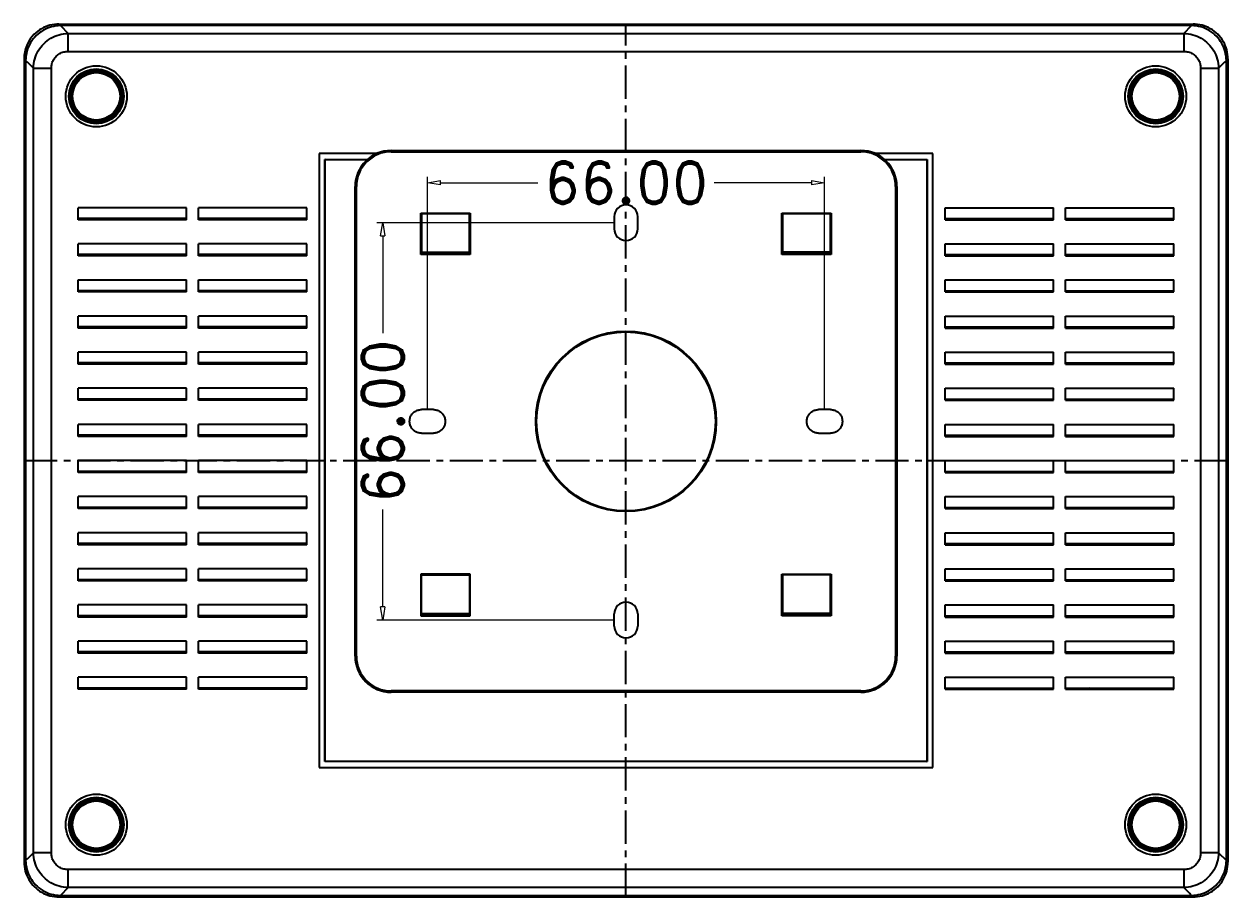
# Model space of a CAD drawing. Extents: x 3002 to 3805, y -1490 to -963.
# Drawn here: x 3328.6 to 3528.6, y -1162.2 to -1017.2 of the extents above; entities that cross this region are included whole.
import ezdxf

# ---------------------------------------------------------------- set-up
doc = ezdxf.new("R2010")
doc.units = 0
doc.header["$LTSCALE"] = 30.734
doc.header["$PDMODE"] = 3
doc.header["$PDSIZE"] = 0.3125
doc.linetypes.add('CENTER', pattern=[0.6, 0.375, -0.075, 0.075, -0.075])
doc.layers.get('0').update_dxf_attribs({"linetype": 'CONTINUOUS'})
doc.layers.get('Defpoints').update_dxf_attribs({"linetype": 'CONTINUOUS'})
doc.layers.add('6', color=7, linetype='CONTINUOUS')
doc.layers.add('dim', color=3, linetype='CONTINUOUS', lineweight=9)
doc.styles.add('LongTou', font='romand.shx', dxfattribs={"bigfont": 'whgdtxt.shx'})
doc.dimstyles.new('YanXiu', dxfattribs={"dimtxt": 7, "dimasz": 2.2, "dimexe": 1, "dimexo": 0, "dimgap": 0.66, "dimtad": 0, "dimzin": 1, "dimdsep": 46, "dimtxsty": 'LongTou', "dimblk": 'CLOSEDBLANK', "dimcen": 0, "dimclrd": 3, "dimclre": 3, "dimclrt": 7, "dimazin": 0, "dimtfac": 1, "dimtofl": 0, "dimtmove": 0, "dimatfit": 3, "dimldrblk": 'CLOSEDBLANK', "dimfxl": 1, "dimlwd": 5, "dimlwe": 5, "dimarcsym": 0})

# ---------------------------------------------------------------- blocks, each defined once
blk = doc.blocks.new('_ClosedBlank')
at = {"color": 0, "linetype": 'ByBlock', "lineweight": -2}
for p, q in [((-1, 0.167), (0, 0)), ((-1, 0.167), (-1, -0.167)), ((0, 0), (-1, -0.167))]:
    blk.add_line(p, q, dxfattribs=at)
blk = doc.blocks.new('*D37')
at = {"layer": 'Defpoints', "color": 0}
for p in [(3388.18, -1050.21), (3426.62, -1050.21), (3426.62, -1116.21)]:
    blk.add_point(p, dxfattribs=at)
at = {"layer": 'dim', "color": 3, "lineweight": 5}
for p, q in [((3426.62, -1050.21), (3387.18, -1050.21)), ((3388.18, -1052.41), (3388.18, -1068.55)), ((3388.18, -1114.01), (3388.18, -1097.87)), ((3426.62, -1116.21), (3387.18, -1116.21))]:
    blk.add_line(p, q, dxfattribs=at)
at = {"layer": 'dim', "color": 3, "lineweight": 5, "xscale": 2.2, "yscale": 2.2, "zscale": 2.2}
for p, rotation in [((3388.18, -1050.21), 90), ((3388.18, -1116.21), 270)]:
    blk.add_blockref('_ClosedBlank', p, dxfattribs=dict(at, rotation=rotation))
at = {"layer": 'dim', "color": 7, "insert": (3388.18, -1083.21), "char_height": 7, "attachment_point": 5, "rotation": 90, "style": 'LongTou'}
blk.add_mtext('66.00', dxfattribs=at)
blk = doc.blocks.new('*D38')
at = {"layer": 'Defpoints', "color": 0}
for p in [(3461.59, -1043.56), (3395.59, -1081.25), (3461.59, -1081.25)]:
    blk.add_point(p, dxfattribs=at)
at = {"layer": 'dim', "color": 3, "lineweight": 5}
for p, q in [((3395.59, -1081.25), (3395.59, -1042.56)), ((3397.79, -1043.56), (3413.93, -1043.56)), ((3459.39, -1043.56), (3443.25, -1043.56)), ((3461.59, -1081.25), (3461.59, -1042.56))]:
    blk.add_line(p, q, dxfattribs=at)
at = {"layer": 'dim', "color": 3, "lineweight": 5, "xscale": 2.2, "yscale": 2.2, "zscale": 2.2, "rotation": 180}
blk.add_blockref('_ClosedBlank', (3395.59, -1043.56), dxfattribs=at)
at = {"layer": 'dim', "color": 3, "lineweight": 5, "xscale": 2.2, "yscale": 2.2, "zscale": 2.2}
blk.add_blockref('_ClosedBlank', (3461.59, -1043.56), dxfattribs=at)
at = {"layer": 'dim', "color": 7, "insert": (3428.59, -1043.56), "char_height": 7, "attachment_point": 5, "style": 'LongTou'}
blk.add_mtext('66.00', dxfattribs=at)

msp = doc.modelspace()

# ---------------------------------------------------------------- linework, layer by layer
at = {"color": 7, "linetype": 'Continuous'}
for p, q in [((3345.949, -1061.511), (3345.949, -1061.6)), ((3345.98, -1061.6), (3345.98, -1061.511)), ((3511.195, -1061.6), (3511.195, -1061.511)), ((3511.226, -1061.6), (3511.226, -1061.511)), ((3345.949, -1067.511), (3345.949, -1067.6)), ((3345.98, -1067.6), (3345.98, -1067.511)), ((3511.195, -1067.6), (3511.195, -1067.511)), ((3511.226, -1067.6), (3511.226, -1067.511)), ((3345.949, -1073.511), (3345.949, -1073.6)), ((3345.98, -1073.6), (3345.98, -1073.511)), ((3511.195, -1073.6), (3511.195, -1073.511)), ((3511.226, -1073.6), (3511.226, -1073.511)), ((3345.949, -1079.511), (3345.949, -1079.6)), ((3345.98, -1079.6), (3345.98, -1079.511)), ((3511.195, -1079.6), (3511.195, -1079.511)), ((3511.226, -1079.6), (3511.226, -1079.511)), ((3345.949, -1085.511), (3345.949, -1085.6)), ((3345.98, -1085.6), (3345.98, -1085.511)), ((3511.195, -1085.6), (3511.195, -1085.511)), ((3511.226, -1085.6), (3511.226, -1085.511)), ((3345.949, -1091.511), (3345.949, -1091.6)), ((3345.98, -1091.6), (3345.98, -1091.511)), ((3511.195, -1091.6), (3511.195, -1091.511)), ((3511.226, -1091.6), (3511.226, -1091.511)), ((3345.949, -1097.511), (3345.949, -1097.6)), ((3345.98, -1097.6), (3345.98, -1097.511)), ((3511.195, -1097.6), (3511.195, -1097.511)), ((3511.226, -1097.6), (3511.226, -1097.511)), ((3345.949, -1103.511), (3345.949, -1103.6)), ((3345.98, -1103.6), (3345.98, -1103.511)), ((3511.195, -1103.6), (3511.195, -1103.511)), ((3511.226, -1103.6), (3511.226, -1103.511)), ((3345.949, -1109.511), (3345.949, -1109.6)), ((3345.98, -1109.6), (3345.98, -1109.511)), ((3511.195, -1109.6), (3511.195, -1109.511)), ((3511.226, -1109.6), (3511.226, -1109.511)), ((3345.949, -1115.511), (3345.949, -1115.6)), ((3345.98, -1115.6), (3345.98, -1115.511)), ((3511.195, -1115.6), (3511.195, -1115.511)), ((3511.226, -1115.6), (3511.226, -1115.511)), ((3345.949, -1121.511), (3345.949, -1121.6)), ((3345.98, -1121.6), (3345.98, -1121.511)), ((3511.195, -1121.6), (3511.195, -1121.511)), ((3511.226, -1121.6), (3511.226, -1121.511)), ((3345.949, -1127.511), (3345.949, -1127.6)), ((3345.98, -1127.6), (3345.98, -1127.511)), ((3511.195, -1127.6), (3511.195, -1127.511)), ((3511.226, -1127.6), (3511.226, -1127.511))]:
    msp.add_line(p, q, dxfattribs=at)
for centre, radius in [((3340.587, -1029.21), 3.95), ((3340.587, -1029.21), 3.941), ((3516.587, -1029.21), 3.95), ((3516.587, -1029.21), 3.941), ((3340.587, -1150.21), 3.95), ((3340.587, -1150.21), 3.941), ((3516.587, -1150.21), 3.95), ((3516.587, -1150.21), 3.941)]:
    msp.add_circle(centre, radius, dxfattribs=at)
for centre, radius, start, end in [((3353.587, -1128.71), 2.387, 149.31424, 151.81716), ((3353.587, -1128.71), 2.3, 148.02889, 150.62714), ((3503.587, -1128.71), 2.3, 29.37286, 31.97111), ((3503.587, -1128.71), 2.387, 28.18284, 30.68576)]:
    msp.add_arc(centre, radius, start, end, dxfattribs=at)
at = {"layer": '6', "color": 7, "linetype": 'Continuous'}
for p, q in [((3334.379, -1017.21), (3334.641, -1017.472)), ((3334.387, -1017.21), (3522.787, -1017.21)), ((3334.641, -1017.472), (3335.888, -1018.782)), ((3522.533, -1017.472), (3334.641, -1017.472)), ((3521.287, -1018.782), (3522.533, -1017.472)), ((3522.533, -1017.472), (3522.795, -1017.21)), ((3335.888, -1021.745), (3335.888, -1018.782)), ((3335.888, -1018.782), (3521.287, -1018.782)), ((3521.287, -1018.782), (3521.287, -1021.745)), ((3335.888, -1021.745), (3521.287, -1021.745)), ((3328.587, -1023.002), (3328.587, -1156.418)), ((3328.849, -1023.264), (3328.587, -1023.002)), ((3328.849, -1023.264), (3328.849, -1156.156)), ((3528.587, -1023.002), (3528.325, -1023.264)), ((3528.325, -1156.156), (3528.325, -1023.264)), ((3528.587, -1023.01), (3528.587, -1156.418)), ((3330.159, -1154.91), (3330.159, -1024.511)), ((3330.159, -1024.511), (3333.122, -1024.511)), ((3333.122, -1154.91), (3333.122, -1024.511)), ((3524.052, -1024.511), (3527.016, -1024.511)), ((3524.052, -1024.511), (3524.052, -1154.91)), ((3527.016, -1024.511), (3527.016, -1154.91)), ((3377.587, -1038.718), (3377.587, -1140.702)), ((3377.595, -1038.71), (3377.595, -1038.726)), ((3387.254, -1038.71), (3377.595, -1038.71)), ((3377.603, -1038.726), (3377.603, -1140.695)), ((3387.21, -1038.726), (3377.603, -1038.726)), ((3378.571, -1139.726), (3378.571, -1039.695)), ((3378.571, -1039.695), (3385.671, -1039.695)), ((3378.587, -1039.702), (3378.571, -1039.702)), ((3378.579, -1039.71), (3385.655, -1039.71)), ((3378.587, -1139.718), (3378.587, -1039.702)), ((3389.587, -1038.42), (3389.587, -1038.21)), ((3389.587, -1038.21), (3467.587, -1038.21)), ((3389.587, -1038.42), (3467.587, -1038.42)), ((3467.587, -1038.21), (3467.587, -1038.42)), ((3479.579, -1038.71), (3469.92, -1038.71)), ((3479.571, -1038.726), (3469.965, -1038.726)), ((3471.504, -1039.695), (3478.603, -1039.695)), ((3471.519, -1039.71), (3478.595, -1039.71)), ((3478.587, -1039.702), (3478.587, -1139.718)), ((3478.603, -1039.695), (3478.603, -1139.726)), ((3479.587, -1038.718), (3479.571, -1038.718)), ((3479.571, -1140.695), (3479.571, -1038.726)), ((3479.587, -1140.702), (3479.587, -1038.718)), ((3383.587, -1122.21), (3383.587, -1044.21)), ((3383.587, -1044.21), (3383.797, -1044.21)), ((3383.797, -1122.21), (3383.797, -1044.21)), ((3473.378, -1044.21), (3473.378, -1122.21)), ((3473.378, -1044.21), (3473.587, -1044.21)), ((3473.587, -1044.21), (3473.587, -1122.21)), ((3337.587, -1049.71), (3337.587, -1047.71)), ((3355.587, -1047.71), (3337.587, -1047.71)), ((3355.587, -1049.71), (3355.587, -1047.71)), ((3357.587, -1049.71), (3357.587, -1047.71)), ((3375.587, -1047.71), (3357.587, -1047.71)), ((3375.587, -1049.71), (3375.587, -1047.71)), ((3481.587, -1047.71), (3499.587, -1047.71)), ((3481.587, -1049.71), (3481.587, -1047.71)), ((3499.587, -1049.71), (3499.587, -1047.71)), ((3501.587, -1047.71), (3519.587, -1047.71)), ((3501.587, -1049.71), (3501.587, -1047.71)), ((3519.587, -1049.71), (3519.587, -1047.71)), ((3355.587, -1049.511), (3337.587, -1049.511)), ((3355.587, -1049.6), (3337.587, -1049.6)), ((3355.587, -1049.71), (3337.587, -1049.71)), ((3375.587, -1049.511), (3357.587, -1049.511)), ((3375.587, -1049.6), (3357.587, -1049.6)), ((3375.587, -1049.71), (3357.587, -1049.71)), ((3394.482, -1055.515), (3394.482, -1048.605)), ((3394.587, -1048.71), (3394.482, -1048.605)), ((3394.482, -1048.605), (3402.692, -1048.605)), ((3394.587, -1048.71), (3394.587, -1055.41)), ((3402.587, -1048.71), (3394.587, -1048.71)), ((3402.587, -1048.71), (3402.692, -1048.605)), ((3402.587, -1055.41), (3402.587, -1048.71)), ((3402.692, -1048.605), (3402.692, -1055.515)), ((3426.622, -1049.21), (3426.622, -1051.21)), ((3430.552, -1051.21), (3430.552, -1049.21)), ((3454.482, -1055.515), (3454.482, -1048.605)), ((3454.482, -1048.605), (3462.692, -1048.605)), ((3454.587, -1048.71), (3454.482, -1048.605)), ((3454.587, -1048.71), (3454.587, -1055.41)), ((3462.587, -1048.71), (3454.587, -1048.71)), ((3462.587, -1048.71), (3462.692, -1048.605)), ((3462.587, -1055.41), (3462.587, -1048.71)), ((3462.692, -1048.605), (3462.692, -1055.515)), ((3481.587, -1049.511), (3499.587, -1049.511)), ((3481.587, -1049.6), (3499.587, -1049.6)), ((3481.587, -1049.71), (3499.587, -1049.71)), ((3501.587, -1049.511), (3519.587, -1049.511)), ((3501.587, -1049.6), (3519.587, -1049.6)), ((3501.587, -1049.71), (3519.587, -1049.71)), ((3337.587, -1055.71), (3337.587, -1053.71)), ((3355.587, -1053.71), (3337.587, -1053.71)), ((3355.587, -1055.71), (3355.587, -1053.71)), ((3357.587, -1055.71), (3357.587, -1053.71)), ((3375.587, -1053.71), (3357.587, -1053.71)), ((3375.587, -1055.71), (3375.587, -1053.71)), ((3481.587, -1053.71), (3499.587, -1053.71)), ((3481.587, -1055.71), (3481.587, -1053.71)), ((3499.587, -1055.71), (3499.587, -1053.71)), ((3501.587, -1053.71), (3519.587, -1053.71)), ((3501.587, -1055.71), (3501.587, -1053.71)), ((3519.587, -1055.71), (3519.587, -1053.71)), ((3355.587, -1055.511), (3337.587, -1055.511)), ((3355.587, -1055.6), (3337.587, -1055.6)), ((3355.587, -1055.71), (3337.587, -1055.71)), ((3375.587, -1055.511), (3357.587, -1055.511)), ((3375.587, -1055.6), (3357.587, -1055.6)), ((3375.587, -1055.71), (3357.587, -1055.71)), ((3394.73, -1055.267), (3394.482, -1055.515)), ((3402.692, -1055.515), (3394.482, -1055.515)), ((3394.7, -1055.298), (3394.565, -1055.298)), ((3394.587, -1055.112), (3402.587, -1055.112)), ((3394.587, -1055.21), (3402.587, -1055.21)), ((3394.73, -1055.21), (3394.73, -1055.267)), ((3394.73, -1055.267), (3402.444, -1055.267)), ((3402.444, -1055.267), (3402.444, -1055.21)), ((3402.444, -1055.267), (3402.692, -1055.515)), ((3402.609, -1055.298), (3402.474, -1055.298)), ((3454.73, -1055.267), (3454.482, -1055.515)), ((3462.692, -1055.515), (3454.482, -1055.515)), ((3454.565, -1055.298), (3454.7, -1055.298)), ((3462.587, -1055.112), (3454.587, -1055.112)), ((3462.587, -1055.21), (3454.587, -1055.21)), ((3454.73, -1055.21), (3454.73, -1055.267)), ((3454.73, -1055.267), (3462.444, -1055.267)), ((3462.444, -1055.267), (3462.444, -1055.21)), ((3462.444, -1055.267), (3462.692, -1055.515)), ((3462.474, -1055.298), (3462.609, -1055.298)), ((3481.587, -1055.511), (3499.587, -1055.511)), ((3481.587, -1055.6), (3499.587, -1055.6)), ((3481.587, -1055.71), (3499.587, -1055.71)), ((3501.587, -1055.511), (3519.587, -1055.511)), ((3501.587, -1055.6), (3519.587, -1055.6)), ((3501.587, -1055.71), (3519.587, -1055.71)), ((3337.587, -1061.71), (3337.587, -1059.71)), ((3337.587, -1059.71), (3355.587, -1059.71)), ((3355.587, -1061.71), (3355.587, -1059.71)), ((3357.587, -1061.71), (3357.587, -1059.71)), ((3357.587, -1059.71), (3375.587, -1059.71)), ((3375.587, -1061.71), (3375.587, -1059.71)), ((3481.587, -1059.71), (3499.587, -1059.71)), ((3481.587, -1061.71), (3481.587, -1059.71)), ((3499.587, -1061.71), (3499.587, -1059.71)), ((3501.587, -1059.71), (3519.587, -1059.71)), ((3501.587, -1061.71), (3501.587, -1059.71)), ((3519.587, -1061.71), (3519.587, -1059.71)), ((3355.587, -1061.511), (3337.587, -1061.511)), ((3355.587, -1061.6), (3337.587, -1061.6)), ((3355.587, -1061.71), (3337.587, -1061.71)), ((3375.587, -1061.511), (3357.587, -1061.511)), ((3375.587, -1061.6), (3357.587, -1061.6)), ((3375.587, -1061.71), (3357.587, -1061.71)), ((3481.587, -1061.511), (3499.587, -1061.511)), ((3481.587, -1061.6), (3499.587, -1061.6)), ((3481.587, -1061.71), (3499.587, -1061.71)), ((3501.587, -1061.511), (3519.587, -1061.511)), ((3501.587, -1061.6), (3519.587, -1061.6)), ((3501.587, -1061.71), (3519.587, -1061.71)), ((3337.587, -1067.71), (3337.587, -1065.71)), ((3355.587, -1065.71), (3337.587, -1065.71)), ((3355.587, -1067.71), (3355.587, -1065.71)), ((3357.587, -1067.71), (3357.587, -1065.71)), ((3375.587, -1065.71), (3357.587, -1065.71)), ((3375.587, -1067.71), (3375.587, -1065.71)), ((3481.587, -1065.71), (3499.587, -1065.71)), ((3481.587, -1067.71), (3481.587, -1065.71)), ((3499.587, -1067.71), (3499.587, -1065.71)), ((3501.587, -1065.71), (3519.587, -1065.71)), ((3501.587, -1067.71), (3501.587, -1065.71)), ((3519.587, -1067.71), (3519.587, -1065.71)), ((3355.587, -1067.511), (3337.587, -1067.511)), ((3355.587, -1067.6), (3337.587, -1067.6)), ((3355.587, -1067.71), (3337.587, -1067.71)), ((3375.587, -1067.511), (3357.587, -1067.511)), ((3375.587, -1067.6), (3357.587, -1067.6)), ((3375.587, -1067.71), (3357.587, -1067.71)), ((3481.587, -1067.511), (3499.587, -1067.511)), ((3481.587, -1067.6), (3499.587, -1067.6)), ((3481.587, -1067.71), (3499.587, -1067.71)), ((3501.587, -1067.511), (3519.587, -1067.511)), ((3501.587, -1067.6), (3519.587, -1067.6)), ((3501.587, -1067.71), (3519.587, -1067.71)), ((3337.587, -1073.71), (3337.587, -1071.71)), ((3355.587, -1071.71), (3337.587, -1071.71)), ((3355.587, -1073.71), (3355.587, -1071.71)), ((3357.587, -1073.71), (3357.587, -1071.71)), ((3375.587, -1071.71), (3357.587, -1071.71)), ((3375.587, -1073.71), (3375.587, -1071.71)), ((3481.587, -1071.71), (3499.587, -1071.71)), ((3481.587, -1073.71), (3481.587, -1071.71)), ((3499.587, -1073.71), (3499.587, -1071.71)), ((3501.587, -1071.71), (3519.587, -1071.71)), ((3501.587, -1073.71), (3501.587, -1071.71)), ((3519.587, -1073.71), (3519.587, -1071.71)), ((3355.587, -1073.511), (3337.587, -1073.511)), ((3355.587, -1073.6), (3337.587, -1073.6)), ((3355.587, -1073.71), (3337.587, -1073.71)), ((3375.587, -1073.511), (3357.587, -1073.511)), ((3375.587, -1073.6), (3357.587, -1073.6)), ((3375.587, -1073.71), (3357.587, -1073.71)), ((3481.587, -1073.511), (3499.587, -1073.511)), ((3481.587, -1073.6), (3499.587, -1073.6)), ((3481.587, -1073.71), (3499.587, -1073.71)), ((3501.587, -1073.511), (3519.587, -1073.511)), ((3501.587, -1073.6), (3519.587, -1073.6)), ((3501.587, -1073.71), (3519.587, -1073.71)), ((3337.587, -1079.71), (3337.587, -1077.71)), ((3355.587, -1077.71), (3337.587, -1077.71)), ((3355.587, -1079.71), (3355.587, -1077.71)), ((3357.587, -1079.71), (3357.587, -1077.71)), ((3375.587, -1077.71), (3357.587, -1077.71)), ((3375.587, -1079.71), (3375.587, -1077.71)), ((3481.587, -1077.71), (3499.587, -1077.71)), ((3481.587, -1079.71), (3481.587, -1077.71)), ((3499.587, -1079.71), (3499.587, -1077.71)), ((3501.587, -1077.71), (3519.587, -1077.71)), ((3501.587, -1079.71), (3501.587, -1077.71)), ((3519.587, -1079.71), (3519.587, -1077.71)), ((3355.587, -1079.511), (3337.587, -1079.511)), ((3355.587, -1079.6), (3337.587, -1079.6)), ((3355.587, -1079.71), (3337.587, -1079.71)), ((3375.587, -1079.511), (3357.587, -1079.511)), ((3375.587, -1079.6), (3357.587, -1079.6)), ((3375.587, -1079.71), (3357.587, -1079.71)), ((3481.587, -1079.511), (3499.587, -1079.511)), ((3481.587, -1079.6), (3499.587, -1079.6)), ((3481.587, -1079.71), (3499.587, -1079.71)), ((3501.587, -1079.511), (3519.587, -1079.511)), ((3501.587, -1079.6), (3519.587, -1079.6)), ((3501.587, -1079.71), (3519.587, -1079.71)), ((3396.587, -1081.245), (3394.587, -1081.245)), ((3462.587, -1081.245), (3460.587, -1081.245)), ((3337.587, -1085.71), (3337.587, -1083.71)), ((3355.587, -1083.71), (3337.587, -1083.71)), ((3355.587, -1085.71), (3355.587, -1083.71)), ((3357.587, -1085.71), (3357.587, -1083.71)), ((3375.587, -1083.71), (3357.587, -1083.71)), ((3375.587, -1085.71), (3375.587, -1083.71)), ((3481.587, -1083.71), (3499.587, -1083.71)), ((3481.587, -1085.71), (3481.587, -1083.71)), ((3499.587, -1085.71), (3499.587, -1083.71)), ((3501.587, -1083.71), (3519.587, -1083.71)), ((3501.587, -1085.71), (3501.587, -1083.71)), ((3519.587, -1085.71), (3519.587, -1083.71)), ((3355.587, -1085.511), (3337.587, -1085.511)), ((3355.587, -1085.6), (3337.587, -1085.6)), ((3355.587, -1085.71), (3337.587, -1085.71)), ((3375.587, -1085.511), (3357.587, -1085.511)), ((3375.587, -1085.6), (3357.587, -1085.6)), ((3375.587, -1085.71), (3357.587, -1085.71)), ((3394.587, -1085.175), (3396.587, -1085.175)), ((3460.587, -1085.175), (3462.587, -1085.175)), ((3481.587, -1085.511), (3499.587, -1085.511)), ((3481.587, -1085.6), (3499.587, -1085.6)), ((3481.587, -1085.71), (3499.587, -1085.71)), ((3501.587, -1085.511), (3519.587, -1085.511)), ((3501.587, -1085.6), (3519.587, -1085.6)), ((3501.587, -1085.71), (3519.587, -1085.71)), ((3337.587, -1091.71), (3337.587, -1089.71)), ((3355.587, -1089.71), (3337.587, -1089.71)), ((3355.587, -1091.71), (3355.587, -1089.71)), ((3357.587, -1091.71), (3357.587, -1089.71)), ((3375.587, -1089.71), (3357.587, -1089.71)), ((3375.587, -1091.71), (3375.587, -1089.71)), ((3481.587, -1089.71), (3499.587, -1089.71)), ((3481.587, -1091.71), (3481.587, -1089.71)), ((3499.587, -1091.71), (3499.587, -1089.71)), ((3501.587, -1089.71), (3519.587, -1089.71)), ((3501.587, -1091.71), (3501.587, -1089.71)), ((3519.587, -1091.71), (3519.587, -1089.71)), ((3355.587, -1091.511), (3337.587, -1091.511)), ((3355.587, -1091.6), (3337.587, -1091.6)), ((3355.587, -1091.71), (3337.587, -1091.71)), ((3375.587, -1091.511), (3357.587, -1091.511)), ((3375.587, -1091.6), (3357.587, -1091.6)), ((3375.587, -1091.71), (3357.587, -1091.71)), ((3481.587, -1091.511), (3499.587, -1091.511)), ((3481.587, -1091.6), (3499.587, -1091.6)), ((3481.587, -1091.71), (3499.587, -1091.71)), ((3501.587, -1091.511), (3519.587, -1091.511)), ((3501.587, -1091.6), (3519.587, -1091.6)), ((3501.587, -1091.71), (3519.587, -1091.71)), ((3337.587, -1097.71), (3337.587, -1095.71)), ((3355.587, -1095.71), (3337.587, -1095.71)), ((3355.587, -1097.71), (3355.587, -1095.71)), ((3357.587, -1097.71), (3357.587, -1095.71)), ((3375.587, -1095.71), (3357.587, -1095.71)), ((3375.587, -1097.71), (3375.587, -1095.71)), ((3481.587, -1095.71), (3499.587, -1095.71)), ((3481.587, -1097.71), (3481.587, -1095.71)), ((3499.587, -1097.71), (3499.587, -1095.71)), ((3501.587, -1095.71), (3519.587, -1095.71)), ((3501.587, -1097.71), (3501.587, -1095.71)), ((3519.587, -1097.71), (3519.587, -1095.71)), ((3355.587, -1097.511), (3337.587, -1097.511)), ((3355.587, -1097.6), (3337.587, -1097.6)), ((3355.587, -1097.71), (3337.587, -1097.71)), ((3375.587, -1097.511), (3357.587, -1097.511)), ((3375.587, -1097.6), (3357.587, -1097.6)), ((3375.587, -1097.71), (3357.587, -1097.71)), ((3481.587, -1097.511), (3499.587, -1097.511)), ((3481.587, -1097.6), (3499.587, -1097.6)), ((3481.587, -1097.71), (3499.587, -1097.71)), ((3501.587, -1097.511), (3519.587, -1097.511)), ((3501.587, -1097.6), (3519.587, -1097.6)), ((3501.587, -1097.71), (3519.587, -1097.71)), ((3337.587, -1103.71), (3337.587, -1101.71)), ((3355.587, -1101.71), (3337.587, -1101.71)), ((3355.587, -1103.71), (3355.587, -1101.71)), ((3357.587, -1103.71), (3357.587, -1101.71)), ((3375.587, -1101.71), (3357.587, -1101.71)), ((3375.587, -1103.71), (3375.587, -1101.71)), ((3481.587, -1101.71), (3499.587, -1101.71)), ((3481.587, -1103.71), (3481.587, -1101.71)), ((3499.587, -1103.71), (3499.587, -1101.71)), ((3501.587, -1101.71), (3519.587, -1101.71)), ((3501.587, -1103.71), (3501.587, -1101.71)), ((3519.587, -1103.71), (3519.587, -1101.71)), ((3355.587, -1103.511), (3337.587, -1103.511)), ((3355.587, -1103.6), (3337.587, -1103.6)), ((3355.587, -1103.71), (3337.587, -1103.71)), ((3375.587, -1103.511), (3357.587, -1103.511)), ((3375.587, -1103.6), (3357.587, -1103.6)), ((3375.587, -1103.71), (3357.587, -1103.71)), ((3481.587, -1103.511), (3499.587, -1103.511)), ((3481.587, -1103.6), (3499.587, -1103.6)), ((3481.587, -1103.71), (3499.587, -1103.71)), ((3501.587, -1103.511), (3519.587, -1103.511)), ((3501.587, -1103.6), (3519.587, -1103.6)), ((3501.587, -1103.71), (3519.587, -1103.71)), ((3337.587, -1109.71), (3337.587, -1107.71)), ((3355.587, -1107.71), (3337.587, -1107.71)), ((3355.587, -1109.71), (3355.587, -1107.71)), ((3357.587, -1109.71), (3357.587, -1107.71)), ((3375.587, -1107.71), (3357.587, -1107.71)), ((3375.587, -1109.71), (3375.587, -1107.71)), ((3481.587, -1107.71), (3499.587, -1107.71)), ((3481.587, -1109.71), (3481.587, -1107.71)), ((3499.587, -1109.71), (3499.587, -1107.71)), ((3501.587, -1107.71), (3519.587, -1107.71)), ((3501.587, -1109.71), (3501.587, -1107.71)), ((3519.587, -1109.71), (3519.587, -1107.71)), ((3355.587, -1109.511), (3337.587, -1109.511)), ((3355.587, -1109.6), (3337.587, -1109.6)), ((3355.587, -1109.71), (3337.587, -1109.71)), ((3375.587, -1109.511), (3357.587, -1109.511)), ((3375.587, -1109.6), (3357.587, -1109.6)), ((3375.587, -1109.71), (3357.587, -1109.71)), ((3394.482, -1108.605), (3394.482, -1115.515)), ((3394.587, -1108.71), (3394.482, -1108.605)), ((3402.692, -1108.605), (3394.482, -1108.605)), ((3394.587, -1115.41), (3394.587, -1108.71)), ((3394.587, -1108.71), (3402.587, -1108.71)), ((3402.587, -1108.71), (3402.692, -1108.605)), ((3402.587, -1108.71), (3402.587, -1115.41)), ((3402.692, -1115.515), (3402.692, -1108.605)), ((3454.482, -1108.605), (3462.692, -1108.605)), ((3454.587, -1108.71), (3454.482, -1108.605)), ((3454.482, -1115.515), (3454.482, -1108.605)), ((3462.587, -1108.71), (3454.587, -1108.71)), ((3454.587, -1108.71), (3454.587, -1115.41)), ((3462.587, -1108.71), (3462.692, -1108.605)), ((3462.587, -1115.41), (3462.587, -1108.71)), ((3462.692, -1108.605), (3462.692, -1115.515)), ((3481.587, -1109.511), (3499.587, -1109.511)), ((3481.587, -1109.6), (3499.587, -1109.6)), ((3481.587, -1109.71), (3499.587, -1109.71)), ((3501.587, -1109.511), (3519.587, -1109.511)), ((3501.587, -1109.6), (3519.587, -1109.6)), ((3501.587, -1109.71), (3519.587, -1109.71)), ((3337.587, -1115.71), (3337.587, -1113.71)), ((3355.587, -1113.71), (3337.587, -1113.71)), ((3355.587, -1115.71), (3355.587, -1113.71)), ((3357.587, -1115.71), (3357.587, -1113.71)), ((3375.587, -1113.71), (3357.587, -1113.71)), ((3375.587, -1115.71), (3375.587, -1113.71)), ((3481.587, -1113.71), (3499.587, -1113.71)), ((3481.587, -1115.71), (3481.587, -1113.71)), ((3499.587, -1115.71), (3499.587, -1113.71)), ((3501.587, -1113.71), (3519.587, -1113.71)), ((3501.587, -1115.71), (3501.587, -1113.71)), ((3519.587, -1115.71), (3519.587, -1113.71)), ((3355.587, -1115.511), (3337.587, -1115.511)), ((3355.587, -1115.6), (3337.587, -1115.6)), ((3355.587, -1115.71), (3337.587, -1115.71)), ((3375.587, -1115.511), (3357.587, -1115.511)), ((3375.587, -1115.6), (3357.587, -1115.6)), ((3375.587, -1115.71), (3357.587, -1115.71)), ((3394.73, -1115.267), (3394.482, -1115.515)), ((3394.482, -1115.515), (3402.692, -1115.515)), ((3394.7, -1115.298), (3394.565, -1115.298)), ((3394.587, -1115.112), (3402.587, -1115.112)), ((3394.587, -1115.21), (3402.587, -1115.21)), ((3394.73, -1115.21), (3394.73, -1115.267)), ((3394.73, -1115.267), (3402.444, -1115.267)), ((3402.444, -1115.267), (3402.444, -1115.21)), ((3402.444, -1115.267), (3402.692, -1115.515)), ((3402.609, -1115.298), (3402.474, -1115.298)), ((3426.622, -1117.21), (3426.622, -1115.21)), ((3430.552, -1115.21), (3430.552, -1117.21)), ((3454.73, -1115.267), (3454.482, -1115.515)), ((3462.692, -1115.515), (3454.482, -1115.515)), ((3454.565, -1115.298), (3454.7, -1115.298)), ((3462.587, -1115.112), (3454.587, -1115.112)), ((3462.587, -1115.21), (3454.587, -1115.21)), ((3454.73, -1115.21), (3454.73, -1115.267)), ((3454.73, -1115.267), (3462.444, -1115.267)), ((3462.444, -1115.267), (3462.444, -1115.21)), ((3462.444, -1115.267), (3462.692, -1115.515)), ((3462.474, -1115.298), (3462.609, -1115.298)), ((3481.587, -1115.511), (3499.587, -1115.511)), ((3481.587, -1115.6), (3499.587, -1115.6)), ((3481.587, -1115.71), (3499.587, -1115.71)), ((3501.587, -1115.511), (3519.587, -1115.511)), ((3501.587, -1115.6), (3519.587, -1115.6)), ((3501.587, -1115.71), (3519.587, -1115.71)), ((3337.587, -1121.71), (3337.587, -1119.71)), ((3355.587, -1119.71), (3337.587, -1119.71)), ((3355.587, -1121.71), (3355.587, -1119.71)), ((3357.587, -1121.71), (3357.587, -1119.71)), ((3375.587, -1119.71), (3357.587, -1119.71)), ((3375.587, -1121.71), (3375.587, -1119.71)), ((3481.587, -1119.71), (3499.587, -1119.71)), ((3481.587, -1121.71), (3481.587, -1119.71)), ((3499.587, -1121.71), (3499.587, -1119.71)), ((3501.587, -1119.71), (3519.587, -1119.71)), ((3501.587, -1121.71), (3501.587, -1119.71)), ((3519.587, -1121.71), (3519.587, -1119.71)), ((3355.587, -1121.511), (3337.587, -1121.511)), ((3355.587, -1121.6), (3337.587, -1121.6)), ((3355.587, -1121.71), (3337.587, -1121.71)), ((3375.587, -1121.511), (3357.587, -1121.511)), ((3375.587, -1121.6), (3357.587, -1121.6)), ((3375.587, -1121.71), (3357.587, -1121.71)), ((3481.587, -1121.511), (3499.587, -1121.511)), ((3481.587, -1121.6), (3499.587, -1121.6)), ((3481.587, -1121.71), (3499.587, -1121.71)), ((3501.587, -1121.511), (3519.587, -1121.511)), ((3501.587, -1121.6), (3519.587, -1121.6)), ((3501.587, -1121.71), (3519.587, -1121.71)), ((3383.797, -1122.21), (3383.587, -1122.21)), ((3473.587, -1122.21), (3473.378, -1122.21)), ((3337.587, -1127.71), (3337.587, -1125.71)), ((3355.587, -1125.71), (3337.587, -1125.71)), ((3355.587, -1127.71), (3355.587, -1125.71)), ((3357.587, -1127.71), (3357.587, -1125.71)), ((3375.587, -1125.71), (3357.587, -1125.71)), ((3375.587, -1127.71), (3375.587, -1125.71)), ((3481.587, -1125.71), (3499.587, -1125.71)), ((3481.587, -1127.71), (3481.587, -1125.71)), ((3499.587, -1127.71), (3499.587, -1125.71)), ((3501.587, -1125.71), (3519.587, -1125.71)), ((3501.587, -1127.71), (3501.587, -1125.71)), ((3519.587, -1127.71), (3519.587, -1125.71)), ((3355.587, -1127.511), (3337.587, -1127.511)), ((3355.587, -1127.6), (3337.587, -1127.6)), ((3355.587, -1127.71), (3337.587, -1127.71)), ((3375.587, -1127.511), (3357.587, -1127.511)), ((3375.587, -1127.6), (3357.587, -1127.6)), ((3375.587, -1127.71), (3357.587, -1127.71)), ((3481.587, -1127.511), (3499.587, -1127.511)), ((3481.587, -1127.6), (3499.587, -1127.6)), ((3481.587, -1127.71), (3499.587, -1127.71)), ((3501.587, -1127.511), (3519.587, -1127.511)), ((3501.587, -1127.6), (3519.587, -1127.6)), ((3501.587, -1127.71), (3519.587, -1127.71)), ((3389.587, -1128.21), (3389.587, -1128.001)), ((3467.587, -1128.001), (3389.587, -1128.001)), ((3467.587, -1128.21), (3389.587, -1128.21)), ((3467.587, -1128.001), (3467.587, -1128.21)), ((3478.603, -1139.726), (3378.571, -1139.726)), ((3378.579, -1139.71), (3378.579, -1139.726)), ((3478.595, -1139.71), (3378.579, -1139.71)), ((3478.587, -1139.718), (3478.603, -1139.718)), ((3377.587, -1140.702), (3377.603, -1140.702)), ((3377.595, -1140.71), (3479.579, -1140.71)), ((3377.603, -1140.695), (3479.571, -1140.695)), ((3333.122, -1154.91), (3330.159, -1154.91)), ((3527.016, -1154.91), (3524.052, -1154.91)), ((3527.016, -1154.91), (3528.325, -1156.156)), ((3328.587, -1156.418), (3328.849, -1156.156)), ((3335.888, -1160.639), (3335.888, -1157.675)), ((3521.287, -1157.675), (3335.888, -1157.675)), ((3521.287, -1157.675), (3521.287, -1160.639)), ((3528.325, -1156.156), (3528.587, -1156.418)), ((3334.641, -1161.948), (3334.379, -1162.21)), ((3335.888, -1160.639), (3334.641, -1161.948)), ((3334.641, -1161.948), (3522.533, -1161.948)), ((3521.287, -1160.639), (3335.888, -1160.639)), ((3522.795, -1162.21), (3522.533, -1161.948)), ((3334.379, -1162.21), (3522.795, -1162.21))]:
    msp.add_line(p, q, dxfattribs=at)
at = {"layer": '6', "color": 1, "linetype": 'CENTER', "ltscale": 0.479339}
for p, q in [((3428.587, -1162.21), (3428.587, -1017.21)), ((3328.587, -1089.71), (3528.587, -1089.71))]:
    msp.add_line(p, q, dxfattribs=at)
at = {"layer": '6', "color": 7, "linetype": 'Continuous'}
for centre, radius in [((3340.587, -1029.21), 5.077), ((3340.587, -1029.21), 4.558), ((3340.587, -1029.21), 4.385), ((3340.587, -1029.21), 4.207), ((3340.587, -1029.21), 4.007), ((3340.587, -1029.21), 4), ((3516.587, -1029.21), 5.077), ((3516.587, -1029.21), 4.558), ((3516.587, -1029.21), 4.385), ((3516.587, -1029.21), 4.207), ((3516.587, -1029.21), 4.007), ((3516.587, -1029.21), 4), ((3428.587, -1083.21), 15), ((3428.587, -1083.21), 14.86), ((3340.587, -1150.21), 5.077), ((3340.587, -1150.21), 4.558), ((3340.587, -1150.21), 4.385), ((3516.587, -1150.21), 5.077), ((3516.587, -1150.21), 4.558), ((3516.587, -1150.21), 4.385), ((3340.587, -1150.21), 4.207), ((3340.587, -1150.21), 4.007), ((3340.587, -1150.21), 4), ((3516.587, -1150.21), 4.207), ((3516.587, -1150.21), 4.007), ((3516.587, -1150.21), 4)]:
    msp.add_circle(centre, radius, dxfattribs=at)
for centre, radius, start, end in [((3389.587, -1044.21), 6, 90, 180), ((3389.587, -1044.21), 5.79, 90, 180), ((3467.587, -1044.21), 6, 0, 90), ((3467.587, -1044.21), 5.79, 0, 90), ((3428.587, -1049.216), 1.965, 0.18213, 179.82098), ((3428.587, -1051.204), 1.965, 180.18213, 359.82098), ((3428.587, -1115.216), 1.965, 0.18213, 179.82098), ((3428.587, -1117.204), 1.965, 180.18213, 359.82098), ((3389.587, -1122.21), 6, 180, 270), ((3389.587, -1122.21), 5.79, 180, 270), ((3467.587, -1122.21), 6, 270, 0), ((3467.587, -1122.21), 5.79, 270, 0)]:
    msp.add_arc(centre, radius, start, end, dxfattribs=at)
msp.add_ellipse((3334.395, -1023.018), major_axis=(-4.112, 4.112), ratio=0.9972647, start_param=0, end_param=0.7840286, dxfattribs=at)
for points, start_tangent, end_tangent in [([(3334.641, -1017.472), (3333.148, -1017.672), (3331.801, -1018.225), (3330.614, -1019.113), (3329.671, -1020.303), (3329.065, -1021.715), (3328.849, -1023.264)], (-0.9999963, -0.002734), (-0.002736, -0.9999963)), ([(3334.387, -1017.21), (3332.884, -1017.406), (3331.484, -1017.985), (3330.283, -1018.906)], (-1, 0), (-0.7071068, -0.7071068)), ([(3528.325, -1023.264), (3528.125, -1021.771), (3527.573, -1020.424), (3526.685, -1019.237), (3525.494, -1018.295), (3524.082, -1017.688), (3522.533, -1017.472)], (-0.0027371, 0.9999963), (-0.9999963, 0.002738)), ([(3528.587, -1023.01), (3528.391, -1021.506), (3527.813, -1020.107), (3526.891, -1018.905), (3525.69, -1017.984), (3524.29, -1017.406), (3522.787, -1017.21)], (-0.0000001, 1), (-1, 0.0000001)), ([(3331.857, -1020.48), (3333.036, -1019.571), (3334.41, -1018.99), (3335.888, -1018.781)], (0.7070348, 0.7071787), (0.9999466, 0.0103308)), ([(3521.287, -1018.781), (3522.765, -1018.99), (3524.138, -1019.571), (3525.317, -1020.48)], (0.9999466, -0.010331), (0.7070349, -0.7071787)), ([(3330.158, -1024.511), (3330.367, -1023.033), (3330.947, -1021.659), (3331.857, -1020.48)], (0.0103224, 0.9999467), (0.7071719, 0.7070416)), ([(3333.928, -1022.551), (3334.5, -1022.115), (3335.166, -1021.84), (3335.888, -1021.745)], (0.7122087, 0.7019678), (0.9999684, 0.007952)), ([(3521.287, -1021.745), (3522.009, -1021.84), (3522.674, -1022.114), (3523.246, -1022.551)], (0.9999696, -0.0077979), (0.7118019, -0.7023803)), ([(3525.317, -1020.48), (3526.227, -1021.659), (3526.807, -1023.033), (3527.016, -1024.511)], (0.707172, -0.7070416), (0.0103228, -0.9999467)), ([(3330.159, -1024.511), (3329.577, -1023.957), (3329.141, -1023.542), (3328.849, -1023.264)], (-0.7244055, 0.6893741), (-0.7243919, 0.6893884)), ([(3333.122, -1024.511), (3333.217, -1023.789), (3333.491, -1023.123), (3333.928, -1022.551)], (0.0075891, 0.9999712), (0.7023575, 0.7118244)), ([(3523.246, -1022.551), (3523.683, -1023.123), (3523.957, -1023.789), (3524.052, -1024.511)], (0.7020193, -0.7121579), (0.0077137, -0.9999702)), ([(3528.325, -1023.264), (3528.034, -1023.542), (3527.597, -1023.957), (3527.016, -1024.511)], (-0.7243883, -0.6893922), (-0.724403, -0.6893767)), ([(3394.593, -1085.175), (3394.038, -1085.095), (3393.529, -1084.862), (3393.107, -1084.496), (3392.806, -1084.026), (3392.649, -1083.492), (3392.648, -1082.935), (3392.803, -1082.4), (3393.103, -1081.929), (3393.524, -1081.562), (3394.032, -1081.327), (3394.587, -1081.245)], (-0.9999951, 0.0031239), (0.999995, 0.0031514)), ([(3396.587, -1081.245), (3397.142, -1081.327), (3397.651, -1081.562), (3398.071, -1081.929), (3398.371, -1082.4), (3398.527, -1082.935), (3398.526, -1083.492), (3398.368, -1084.026), (3398.067, -1084.496), (3397.645, -1084.862), (3397.137, -1085.095), (3396.581, -1085.175)], (0.9999951, -0.0031239), (-0.999995, -0.0031514)), ([(3460.593, -1085.175), (3460.038, -1085.095), (3459.529, -1084.862), (3459.107, -1084.496), (3458.806, -1084.026), (3458.649, -1083.492), (3458.648, -1082.935), (3458.803, -1082.4), (3459.103, -1081.929), (3459.524, -1081.562), (3460.032, -1081.327), (3460.587, -1081.245)], (-0.9999951, 0.0031239), (0.999995, 0.0031514)), ([(3462.587, -1081.245), (3463.142, -1081.327), (3463.651, -1081.562), (3464.071, -1081.929), (3464.371, -1082.4), (3464.527, -1082.935), (3464.526, -1083.492), (3464.368, -1084.026), (3464.067, -1084.496), (3463.645, -1084.862), (3463.137, -1085.095), (3462.581, -1085.175)], (0.9999951, -0.0031239), (-0.999995, -0.0031514)), ([(3328.849, -1156.156), (3329.141, -1155.879), (3329.577, -1155.463), (3330.159, -1154.91)], (0.7243885, 0.6893919), (0.724403, 0.6893768)), ([(3331.857, -1158.94), (3330.947, -1157.761), (3330.367, -1156.388), (3330.158, -1154.91)], (-0.707172, 0.7070416), (-0.0103228, 0.9999467)), ([(3333.928, -1156.869), (3333.491, -1156.297), (3333.217, -1155.631), (3333.122, -1154.91)], (-0.7020193, 0.7121579), (-0.0077132, 0.9999703)), ([(3524.052, -1154.91), (3523.957, -1155.632), (3523.683, -1156.297), (3523.246, -1156.869)], (-0.0077976, -0.9999696), (-0.7023803, -0.7118019)), ([(3527.016, -1154.91), (3526.807, -1156.388), (3526.227, -1157.761), (3525.317, -1158.94)], (-0.010331, -0.9999466), (-0.7071787, -0.7070349)), ([(3328.587, -1156.41), (3328.787, -1157.927), (3329.371, -1159.329), (3330.293, -1160.525), (3331.491, -1161.44), (3332.885, -1162.015), (3334.387, -1162.21)], (0, -1), (1, -0.0000001)), ([(3328.849, -1156.156), (3329.049, -1157.649), (3329.601, -1158.997), (3330.49, -1160.184), (3331.68, -1161.126), (3333.092, -1161.733), (3334.641, -1161.948)], (0.0027371, -0.9999963), (0.9999963, -0.002738)), ([(3335.888, -1157.675), (3335.166, -1157.58), (3334.5, -1157.306), (3333.928, -1156.869)], (-0.9999696, 0.0077976), (-0.7118019, 0.7023803)), ([(3523.246, -1156.869), (3522.674, -1157.306), (3522.008, -1157.58), (3521.287, -1157.675)], (-0.7121579, -0.7020193), (-0.9999702, -0.0077137)), ([(3522.533, -1161.948), (3524.026, -1161.748), (3525.374, -1161.196), (3526.56, -1160.308), (3527.503, -1159.117), (3528.11, -1157.705), (3528.325, -1156.156)], (0.9999963, 0.0027371), (0.002738, 0.9999963)), ([(3522.787, -1162.21), (3524.29, -1162.014), (3525.688, -1161.437), (3526.889, -1160.517), (3527.811, -1159.317), (3528.39, -1157.92), (3528.587, -1156.418)], (1, 0.0000001), (0.0000001, 1)), ([(3335.888, -1160.639), (3334.41, -1160.43), (3333.036, -1159.85), (3331.857, -1158.94)], (-0.9999466, 0.010331), (-0.7070349, 0.7071787)), ([(3525.317, -1158.94), (3524.138, -1159.85), (3522.765, -1160.43), (3521.287, -1160.639)], (-0.7070416, -0.707172), (-0.9999467, -0.0103228)), ([(3522.533, -1161.948), (3522.256, -1161.657), (3521.84, -1161.22), (3521.287, -1160.639)], (-0.6893922, 0.7243883), (-0.6893767, 0.724403))]:
    msp.add_spline(points, degree=3, dxfattribs=dict(at, start_tangent=start_tangent, end_tangent=end_tangent))

# ---------------------------------------------------------------- dimensions: what is measured, and where the dimension line sits
at = {"layer": 'dim'}
dim = msp.add_linear_dim(base=(3461.587, -1043.56), p1=(3395.587, -1081.245), p2=(3461.587, -1081.245), dimstyle='YanXiu', dxfattribs=at)
dim.commit()
dim.dimension.update_dxf_attribs({"geometry": '*D38', "text_midpoint": (3428.587, -1043.56)})
dim = msp.add_linear_dim(base=(3388.183, -1050.21), p1=(3426.622, -1116.21), p2=(3426.622, -1050.21), angle=90, dimstyle='YanXiu', dxfattribs=at)
dim.commit()
dim.dimension.update_dxf_attribs({"geometry": '*D37', "text_midpoint": (3388.183, -1083.21)})

doc.saveas('drawing.dxf')
